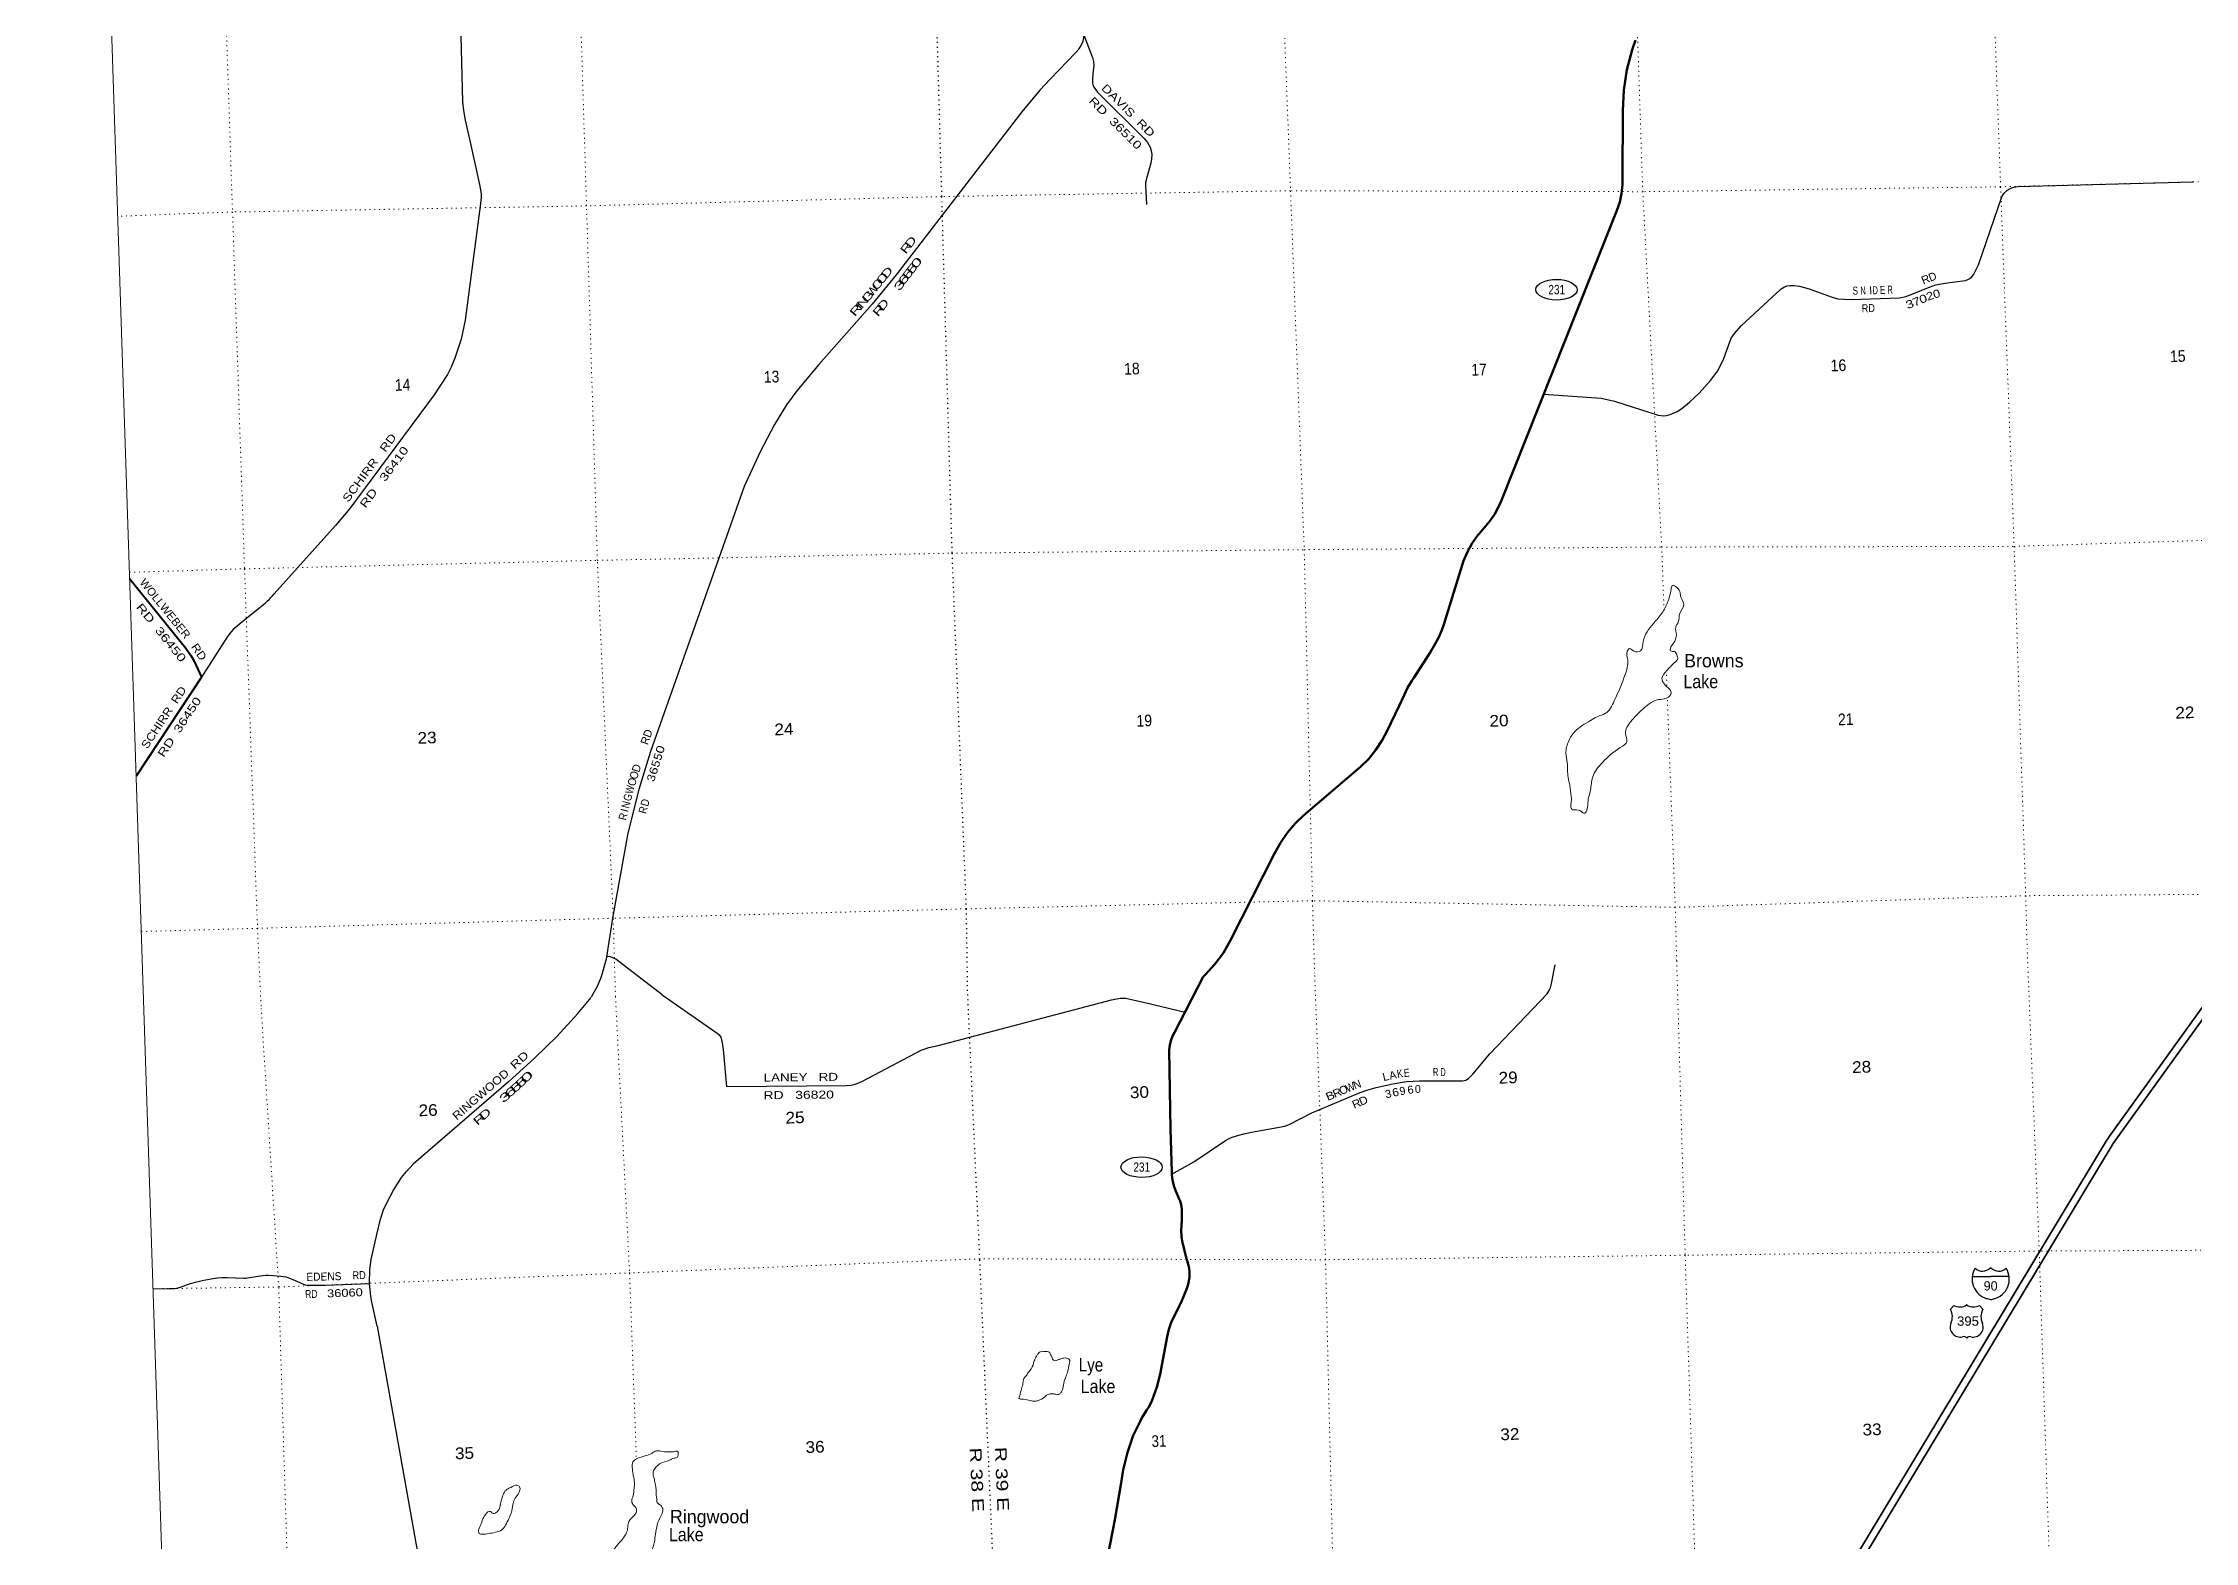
# Model space of a CAD drawing. Header units: feet. Extents: x 745759 to 1002271, y -170898 to 32007.
# Drawn here: x 745759 to 778032, y -41459 to -18984 of the extents above; entities that cross this region are included whole.
import ezdxf
from ezdxf.enums import TextEntityAlignment as Align

# ---------------------------------------------------------------- set-up
doc = ezdxf.new("R2010")
doc.units = ezdxf.units.FT
doc.header["$LTSCALE"] = 48
doc.linetypes.add('DOTTED', pattern=[1.5, 0.3, -1.2])
for name, color, linetype, lineweight in [('15', 7, 'Continuous', 25), ('16', 7, 'Continuous', 25), ('17', 7, 'Continuous', 25), ('18', 7, 'Continuous', 35), ('23', 7, 'Continuous', 70), ('26', 7, 'Continuous', 40), ('29', 7, 'Continuous', 25), ('39', 7, 'Continuous', 13), ('4', 7, 'Continuous', 13), ('6', 7, 'DOTTED', 25), ('7', 7, 'DOTTED', 13)]:
    doc.layers.add(name, color=color, linetype=linetype, lineweight=lineweight)
for name, color, linetype in [('27', 7, 'Continuous'), ('30', 7, 'Continuous'), ('41', 7, 'Continuous')]:
    doc.layers.add(name, color=color, linetype=linetype)

msp = doc.modelspace()

# ---------------------------------------------------------------- linework, layer by layer
at = {"layer": '15'}
for p, q in [((774964.91, -37350.1), (774967.81, -37347.19)), ((774970.98, -37349.57), (774967.55, -37347.19)), ((774692.2, -37481.57), (774968.61, -37481.57)), ((774968.61, -37827.15), (774904.72, -37809.19)), ((774968.08, -37827.41), (775031.71, -37808.67))]:
    msp.add_line(p, q, dxfattribs=at)
msp.add_lwpolyline([(775243.97, -37481.57), (774968.08, -37481.57), (774968.61, -37481.57)], dxfattribs=at)
for centre, radius, start, end in [((774994.83, -37516.67), 306.13, 148.44436, 254.43378), ((774846.23, -37234.07), 165.66, 227.34248, 315.8117), ((775089.92, -37234.07), 165.66, 224.18831, 312.69403), ((774941.32, -37516.67), 306.13, 283.08087, 31.62484)]:
    msp.add_arc(centre, radius, start, end, dxfattribs=at)
at = {"layer": '16'}
for p, q in [((774364.94, -37970.35), (774416.25, -37911.59)), ((774608.01, -37905.62), (774607.73, -37905.82)), ((774800.1, -37911.5), (774851.49, -37970.35))]:
    msp.add_line(p, q, dxfattribs=at)
for centre, radius, start, end in [((774171.96, -38080.98), 222.05, 332.97043, 29.75871), ((774507.33, -37753.93), 182.07, 239.97227, 303.45418), ((774709.11, -37754.43), 181.52, 236.33975, 300.08743), ((774709.1, -37753.93), 182.07, 236.54582, 236.59441), ((775044.46, -38080.98), 222.05, 150.24129, 207.02957), ((774511.15, -38235.88), 151.42, 159.09177, 283.81923), ((774705.27, -38235.88), 151.42, 256.18077, 20.90823)]:
    msp.add_arc(centre, radius, start, end, dxfattribs=at)
for centre, major_axis, start_param, end_param in [((774566.49, -38434.7), (-19.56, 51.67), 4.95877769, 6.28318531), ((774649.94, -38434.7), (19.56, 51.67), 0, 1.32637542)]:
    msp.add_ellipse(centre, major_axis=major_axis, ratio=0.929097, start_param=start_param, end_param=end_param, dxfattribs=at)
at = {"layer": '17'}
for centre, major_axis in [((768456.78, -22682.86), (-309.24, 1)), ((762234.18, -35839.96), (309.24, -1))]:
    msp.add_ellipse(centre, major_axis=major_axis, ratio=0.500121, dxfattribs=at)
at = {"layer": '18'}
for points in [[(770761.5, -45281.4), (771036.33, -44847.11), (771051.78, -44822.11), (771068.12, -44797.11), (776716, -35425.76), (776723.32, -35413.61), (776750.58, -35375.76), (778166.41, -33409.82), (778419.83, -33131.97)], [(770850.37, -45345.08), (770917.58, -45242.77), (771126.72, -44904.35), (771143.48, -44879.35), (771158.55, -44854.35), (776804.05, -35486.95), (776813.2, -35471.77), (776838.27, -35436.95), (778228.04, -33507.2), (778249.05, -33478.03), (778268.18, -33457.2), (778425.16, -33286.81)]]:
    msp.add_lwpolyline(points, dxfattribs=at)
at = {"layer": '23'}
for points in [[(763159.8, -32985.54), (763188.89, -32958.29), (763333.79, -32798.17), (763461.17, -32623.78), (763569.61, -32437.04), (764229.72, -31138.48), (764317.56, -30976.13), (764421.88, -30823.85), (764541.56, -30683.31), (764663.06, -30566.6), (765519.63, -29837.01), (765641.1, -29715.56), (765749.21, -29582.08), (765842.78, -29438.04), (765910.93, -29306.69), (766098.34, -28924.1), (766171.5, -28763.93), (766222.39, -28652.71), (766284.62, -28547.42), (766316.48, -28501.84), (766561.52, -28124.19), (766635.7, -27994.62), (766692.85, -27892.79), (766739.05, -27785.56), (766766.59, -27700.9), (767060.73, -26750.25), (767119.61, -26614.24), (767192.39, -26485.14), (767278.26, -26364.34), (767291.66, -26347.7), (767450.75, -26158.25), (767525.75, -26052.32), (767589.27, -25939.14), (767627.51, -25853.83), (769362.76, -21496.54), (769404.25, -21370.78), (769432.36, -21241.37), (769446.79, -21109.74), (769448.65, -21016.36), (769449.39, -20000.78), (769464.83, -19690.6), (769512.61, -19383.74), (769592.2, -19083.56), (769641.89, -18941.67)], [(762776.44, -36267.46), (762745.83, -36201.04), (762718.3, -36118.43), (762698.16, -36028.38), (762689.98, -35957.7), (762687.57, -35936.9), (762686.6, -35907.7), (762665.45, -35270.16), (762647.92, -34087.4), (762651.54, -34041.87), (762661.55, -33984.49), (762677.51, -33928.47), (762699.23, -33874.43), (762726.49, -33822.95), (763159.8, -32985.54)], [(761730.54, -41643.77), (761831.64, -41127.31), (761929.68, -40574.01), (761958.24, -40377.43), (762020.66, -40117.29), (762109.93, -39865.1), (762212.13, -39650.77), (762232.99, -39607.02), (762236.95, -39600.77), (762314.73, -39477.99), (762345.69, -39429.11), (762346.21, -39427.99), (762390.57, -39332.19), (762466.1, -39125.05), (762513.32, -38936.15), (762521.16, -38904.78), (762524.57, -38886.15), (762616.39, -38384.09), (762642.04, -38274.32), (762679.27, -38167.03), (762727.5, -38064.23), (762796.55, -37927.49), (762815.07, -37890.81), (762820.74, -37877.49), (762914.49, -37657.39), (762928.93, -37612.65), (762943.21, -37549.4), (762950.8, -37484.99), (762951.61, -37420.15), (762945.64, -37355.57), (762932.96, -37291.98), (762913.69, -37230.06), (762877.36, -37095.1), (762870.63, -37070.1), (762865.93, -37045.1), (762847.45, -36975.58), (762832.58, -36880.48), (762827.73, -36784.35), (762831.6, -36713.24), (762832.96, -36688.24), (762835.51, -36663.24), (762839.2, -36494.53), (762838.55, -36475.99), (762833.42, -36428.4), (762823.33, -36381.61), (762808.42, -36336.13), (762800.04, -36317.46), (762788.83, -36292.46), (762776.44, -36267.46)]]:
    msp.add_lwpolyline(points, dxfattribs=at)
at = {"layer": '26'}
msp.add_line((748136.13, -28492.58), (747155.67, -29974.97), dxfattribs=at)
msp.add_lwpolyline([(747057.82, -27011.93), (747900.66, -28055.82), (747975.75, -28165.28), (748023.51, -28252.89), (748136.13, -28492.58)], dxfattribs=at)
at = {"layer": '29'}
for p, q in [((761243.88, -19132.75), (760867.81, -19519.19)), ((762270.84, -20413.3), (761571.97, -19719.66)), ((760435.81, -20014.06), (758552.12, -22461.81)), ((775374.44, -21133.82), (778004, -21066.78)), ((752317.75, -21389.84), (752092.09, -23141.64)), ((758552.12, -22461.81), (758194.68, -22902.07)), ((758194.68, -22902.07), (757395.09, -23806.37)), ((751626.9, -24261.04), (750362.66, -25961.32)), ((768267.06, -24247.9), (769128.09, -24311.19)), ((756272.33, -25631.98), (754871.5, -29604.85)), ((750362.66, -25961.32), (750146.63, -26215.89)), ((750146.63, -26215.89), (749227.23, -27245.34)), ((752738, -34562.05), (751312, -35797.05)), ((750770, -38222.05), (752092, -45639.05))]:
    msp.add_line(p, q, dxfattribs=at)
for points in [[(752004.98, -18075.69), (752010.92, -18283.67), (752052.2, -19865.53)], [(761243.88, -19132.75), (761292.57, -19076.81), (761323.21, -19028.91), (761355.77, -18956.09), (761374.92, -18877.52), (761374.92, -18823.87), (761369.17, -18781.71), (761345.2, -18683.52)], [(761374.92, -18877.52), (761454.39, -19085.45), (761496.52, -19202.34), (761511.84, -19259.83), (761515.67, -19323.06), (761504.18, -19445.7), (761498.44, -19524.27), (761498.44, -19587.51), (761508.01, -19625.83), (761530.99, -19667.99), (761571.97, -19719.66)], [(760867.81, -19519.19), (760709.53, -19692.93), (760435.81, -20014.06)], [(752052.2, -19865.53), (752063.47, -19997.61), (752087.55, -20141.36)], [(752087.55, -20141.36), (752152.74, -20426.23), (752304.22, -21107.76)], [(762270.84, -20413.3), (762322.84, -20475.7), (762363.05, -20546.61), (762380.29, -20600.26), (762386.98, -20652.96), (762382.2, -20720.99), (762371.66, -20783.26), (762318.04, -20982.56), (762294.11, -21077.41), (762291.23, -21120.53), (762310.38, -21404.13)], [(752304.22, -21107.76), (752326.06, -21214.71), (752330.27, -21256.78), (752328.17, -21294.65), (752317.75, -21389.84)], [(769128.09, -24311.19), (769327.74, -24352.96), (769983.68, -24563.34), (770024.68, -24570.7), (770057.27, -24573.85), (770100.37, -24570.7), (770160.28, -24554.92), (770267.51, -24506.53), (770336.88, -24462.35), (770451.47, -24368.74), (770597.58, -24235.14), (770766.82, -24044.75), (770875.09, -23898.53), (770967.6, -23713.4), (771076.92, -23410.45), (771124.23, -23337.87), (771228.29, -23225.31), (771825.37, -22669.91), (771874.78, -22637.3), (771916.83, -22624.68), (771958.88, -22620.47), (772018.79, -22619.42), (772101.84, -22628.89), (772245.85, -22669.91), (772573.82, -22787.72), (772677.89, -22818.23), (772876.56, -22829.8), (773599.78, -22804.55), (773697.55, -22782.46), (773776.38, -22754.06), (774087.53, -22627.83), (774143.26, -22609.95), (774280.95, -22585.76), (774592.1, -22543.68), (774625.24, -22531.59), (774656.24, -22513.18), (774687.26, -22488.46), (774709.84, -22459.53), (774785.52, -22308.05), (775136.83, -21291.1)], [(775136.83, -21291.1), (775167.67, -21237.73), (775188.69, -21214.59), (775211.82, -21193.55), (775239.15, -21176.72), (775287.51, -21155.68), (775316.94, -21145.16), (775374.44, -21133.82)], [(752092.09, -23141.64), (752027.53, -23425.78), (751977.07, -23589.87), (751937.12, -23709.79), (751880.36, -23846.53), (751825.7, -23951.72), (751626.9, -24261.04)], [(757395.09, -23806.37), (757065.36, -24198.07), (756910.25, -24410.77), (756728.33, -24703.96), (756515.77, -25112.12), (756272.33, -25631.98)], [(748700.25, -27705.16), (748611.76, -27778.6), (748551.44, -27846.63), (748498.24, -27924.82)], [(749008.99, -27454.17), (748866.91, -27568.29), (748700.25, -27705.16)], [(748498.24, -27924.82), (748436.12, -28022.58), (748136.13, -28492.58)], [(754871.5, -29604.85), (754692.73, -30174.89), (754527.95, -30831.45)], [(754527.95, -30831.45), (754298.47, -32108), (754202.82, -32720.53)], [(754202.82, -32720.53), (754131.64, -32986.05), (754074.19, -33120.19), (753981.66, -33292.59)], [(755043.08, -33257.84), (754347.89, -32720.02), (754269.38, -32687.45), (754209.21, -32679.6)], [(762687.84, -35944.92), (763018.98, -35757.64), (763494.24, -35439.33), (763549.45, -35407.81), (763592.66, -35391.33), (763693.49, -35358.39), (763767.57, -35339.86), (763883.48, -35312.61), (764381.25, -35223.33), (764422.99, -35210.14), (764457.97, -35195.72), (764785.39, -35025.31), (765511.13, -34719.79), (765610.35, -34685.08), (765752.33, -34645.96), (766003.04, -34590.42), (766207.11, -34557.42), (766307.94, -34549.18), (766400.07, -34546.09), (767048.86, -34542.77), (767097.1, -34534.77), (767136.2, -34512.12), (767203.53, -34442.88), (767457.92, -34142.7), (768315.33, -33241.67), (768348.25, -33190.19), (768368.83, -33149.01), (768378.34, -33109.88), (768438.99, -32806.88)], [(752738, -34562.05), (753129.49, -34203.18), (753466.39, -33878.45), (753778.64, -33537.28), (753981.11, -33293.26)], [(755043.08, -33257.84), (755869.79, -33830.52), (755896.88, -33854.19), (755923.29, -33892.29), (755941.31, -33945), (755961.43, -34077.28), (756008.82, -34632.12), (757807.65, -34612.71), (757877.15, -34608.87), (757936.82, -34594.46), (757994.44, -34575.93), (758050.72, -34551.18), (758928.48, -34087.38), (759043.91, -34044.67), (759185.08, -34013.13), (761784.04, -33329.64), (761912.47, -33307.51), (761994.66, -33307.93), (762064.75, -33319.87), (762283.73, -33371.44), (762886.49, -33513.73)], [(750655.76, -37581.76), (750662.33, -37372.35), (750680.82, -37224.38), (750762.99, -36850.32), (750822.56, -36619.1), (750865.71, -36480.38), (750919.11, -36362.2), (751013.62, -36184.42), (751134.81, -35995.33), (751210.82, -35902.85), (751312, -35797.05)], [(747409.56, -37662.92), (747653.04, -37660.52), (747728.67, -37657.43), (747758.51, -37653.31), (747784.74, -37648.17), (747833.62, -37631.69), (747912.32, -37602.87), (747969.43, -37583.3), (748046.6, -37561.68), (748146.91, -37536.98), (748306.4, -37508.14), (748373.27, -37499.91), (748440.16, -37494.76), (748521.43, -37495.79), (748768.36, -37504.03), (748801.81, -37501.96), (748858.91, -37495.79), (749052.34, -37462.85), (749099.16, -37457.69), (749134.14, -37456.66), (749216.96, -37462.85), (749326.55, -37472.11), (749398.05, -37483.44), (749432.01, -37492.7), (749456.19, -37501.96), (749505.05, -37524.62), (749665.56, -37594.63), (749684.09, -37601.83), (749715.98, -37606.98), (749797.26, -37611.1), (749994.81, -37606.99), (750655.76, -37581.76)], [(750770, -38222.05), (750689.04, -37865.61), (750674.66, -37772.09), (750655.76, -37581.76)]]:
    msp.add_lwpolyline(points, dxfattribs=at)
msp.add_arc((747180.3, -25324.62), 2806.97, 310.65348, 316.82203, dxfattribs=at)
at = {"layer": '39'}
for points in [[(768678.38, -30284.1), (768654.44, -30113.7), (768620.33, -29881.21), (768618.68, -29774.49), (768597.72, -29632.19), (768639.71, -29449.41), (768727.47, -29311.35), (768966.95, -29141.79), (769067.58, -29085.88), (769188.56, -29037.32), (769322.86, -28849.28), (769486.2, -28452.73), (769525.08, -28237.82), (769518.52, -28105.09), (769551.28, -28063.65), (769616.92, -28101.63), (769715.32, -28098.18), (769758.76, -27957.65), (769910.38, -27688.43), (770037.68, -27530.86), (770122.6, -27368.73), (770174.22, -27173.52), (770192.51, -27120.5), (770261.82, -27148.28), (770310.84, -27229.16), (770318.73, -27283.28), (770364.83, -27396.49), (770305.33, -27537.59), (770283.57, -27665.27), (770246.09, -27745.15), (770253.9, -27855.68), (770212.06, -27984.06), (770164.41, -28060.27), (770163.57, -28094.55), (770202.21, -28107.3), (770224.3, -28106.52), (770262.31, -28159.58), (770276.15, -28211.47), (770222.13, -28277.84), (770111.53, -28394.53), (770037.14, -28511.97), (770074.24, -28597.3), (770145.01, -28667.34), (770174.85, -28716.66), (770154.69, -28773.77), (769967.78, -28834.72), (769745.4, -28975.48), (769572.67, -29156.81), (769492.45, -29338.92), (769512.52, -29455.06), (769413.21, -29549.2), (769145.32, -29770.12), (768998.21, -29994.87), (768966.54, -30185.35), (768926.76, -30374.1), (768906.94, -30499.7), (768875.91, -30533.02), (768830.77, -30506.4), (768727.38, -30481.82), (768684.79, -30471.23), (768673.79, -30443.41), (768675.73, -30382.91), (768679.76, -30324.34), (768678.38, -30284.1)], [(760399.82, -39294.12), (760407.13, -39269.71), (760434.02, -39160.04), (760455.66, -39076.73), (760469.74, -39009.78), (760502.77, -38970.47), (760535.37, -38917.07), (760580.04, -38863.3), (760624.78, -38745.02), (760658.85, -38673.43), (760681.88, -38636.44), (760731.18, -38602.69), (760795.64, -38604.76), (760838.05, -38609.52), (760869.3, -38644.86), (760891.05, -38698.62), (760912.19, -38732.25), (760942.65, -38741.4), (760992.49, -38725.77), (761036.31, -38710.33), (761106.5, -38702.15), (761155.85, -38736.93), (761151.15, -38781.42), (761124.87, -38911.24), (761093.12, -38992.83), (761062.4, -39108.67), (761031.25, -39210.41), (761002, -39241.54), (760931.56, -39241.66), (760879.1, -39237.21), (760819.21, -39253.14), (760777.95, -39286.65), (760684.91, -39337.86), (760636.95, -39349.4), (760568.22, -39339.39), (760460.99, -39320.48), (760406.4, -39312.06), (760385.86, -39298.58)], [(755285.89, -40161.24), (755274.56, -40185.77), (755220.75, -40203.54), (755153.24, -40233.81), (755013.88, -40284.41), (754978.48, -40311.7), (754908.95, -40408.56), (754921.61, -40494.85), (754940.43, -40584.99), (754953.09, -40671.29), (754953.57, -40753.92), (754963.19, -40806.04), (754971.16, -40870.3), (755000.1, -40895.63), (755054.32, -40958.49), (755023.54, -41072.31), (754971.06, -41200.9), (754943.14, -41342.86), (754928.38, -41454.18), (754880.71, -41608.83), (754848.59, -41678.35), (754804.1, -41804.68), (754764.73, -41900.62), (754746.33, -41891.1), (754731.65, -41871.39), (754699.78, -41882.44), (754672.59, -41982.04), (754637.42, -42083.9), (754615.6, -42161.17), (754589.82, -42240.57), (754579.21, -42289.27), (754597.9, -42375.39), (754609.9, -42439.53), (754599.96, -42510.38), (754588.93, -42544.99), (754583.26, -42557.26), (754572.17, -42523.32), (754564.2, -42459.06), (754532.89, -42421.71), (754479.27, -42378.99), (754430.29, -42356.29), (754365.29, -42269.57), (754360.36, -42172.96), (754379.81, -42083.68), (754390.36, -41966.44), (754376.18, -41896.31), (754338.1, -41834.98), (754285.59, -41761.99), (754279.2, -41683.57), (754335.58, -41550.83), (754415.22, -41455.68), (754479.21, -41375.11), (754519.07, -41295.28), (754530.84, -41218.32), (754548.82, -41147.22), (754630.6, -41056.04), (754657.29, -41006.85), (754649.38, -40944.6), (754605.7, -40897.55), (754587.85, -40839.63), (754609.8, -40766.39), (754622.55, -40655.13), (754627.24, -40610.64), (754622.32, -40514.03), (754608.19, -40445.92), (754594.98, -40341.5), (754606.57, -40258.5), (754645.69, -40221.03), (754711.25, -40192.83), (754789, -40168.29), (754888.51, -40130.99), (754959.8, -40092.54), (755048.7, -40103.95), (755165.56, -40108.46), (755231.85, -40104.42), (755275.97, -40099.05), (755284.5, -40114.92), (755283.7, -40155.26), (755281.93, -40163.38)], [(752538.68, -41026.93), (752568.3, -41007.89), (752615.77, -40913.72), (752637.11, -40820.34), (752670.57, -40728.61), (752719.08, -40668.68), (752776.6, -40640.72), (752866.23, -40609.77), (752905.17, -40632.78), (752882.3, -40742.33), (752828.37, -40822.59), (752806.73, -40905.89), (752783.87, -41015.44), (752746.45, -41109.31), (752695.01, -41205.62), (752640.89, -41279.83), (752545.35, -41314.99), (752439.27, -41334.35), (752344.95, -41343.26), (752300.35, -41332.52), (752296.33, -41266.12), (752330.16, -41186.48), (752367.4, -41086.57), (752396.41, -41047.39), (752429.44, -41008.08), (752467.52, -41002.89), (752492.19, -41020.28), (752510.65, -41031.82), (752544.72, -41026.75)]]:
    msp.add_spline(points, degree=3, dxfattribs=at)
at = {"layer": '4'}
msp.add_lwpolyline([(745759.19, 12310.89), (776820.48, 13358.05), (807880.31, 14447.96), (838938.61, 15580.58), (869995.32, 16755.93), (901050.39, 17973.99), (932103.74, 19234.78), (963155.34, 20538.27), (994205.12, 21881.75), (1002271.19, -161246.56), (970969.51, -162603.69), (939665.99, -163917.76), (908360.69, -165188.77), (877053.68, -166416.71), (845745, -167601.59), (814434.73, -168743.41), (783122.91, -169842.15), (751809.62, -170897.82)], close=True, dxfattribs=at)
msp.add_lwpolyline([(745759.19, 12310.89), (776820.48, 13358.05), (807880.31, 14447.96), (838938.61, 15580.58), (869995.32, 16755.93), (901050.39, 17973.99), (932103.74, 19234.78), (963155.34, 20538.27), (994205.12, 21881.75), (1002271.19, -161246.56), (970969.51, -162603.69), (939665.99, -163917.76), (908360.69, -165188.77), (877053.68, -166416.71), (845745, -167601.59), (814434.73, -168743.41), (783122.91, -169842.15), (751809.62, -170897.82)], close=True, dxfattribs=at)
at = {"layer": '6'}
for points in [[(758194.18, 12724.98), (758271.07, 10482.35), (758437.47, 5218.07), (758618.35, -57.79), (758739.88, -5303.49), (758922.7, -10577.27), (759082.58, -15944.52), (759233.53, -21285.89), (759388.71, -26633.16), (759601.71, -31966.31), (759620.39, -33105.43)], [(760836.05, -69529.92), (760629.83, -64222.46), (760487.36, -58826.39), (760364.99, -53429.71), (760249.02, -48044.92), (760045.8, -42636.59), (759808.22, -37223.25), (759620.39, -33105.43)]]:
    msp.add_lwpolyline(points, dxfattribs=at)
at = {"layer": '7'}
for p, q in [((770112.06, -28617.91), (770104.3, -28411.61)), ((754344.04, -33282.89), (754555.94, -37431.94)), ((754555.94, -37431.94), (754657.01, -40204.58))]:
    msp.add_line(p, q, dxfattribs=at)
for points in [[(774306.53, 13271.71), (774341.4, 11148.74), (774648.65, 5822.92), (774681.62, 382.92), (774806.99, -4895.08), (774836.42, -10210.5), (774923.15, -15731.41), (775116.61, -21139.79), (775319.56, -26531.72), (775493.1, -31769.55), (775515.7, -32568.27)], [(770069.45, -27485.55), (770033.93, -26541.83), (769750.71, -21213.16), (769567.09, -15798.39), (769399.53, -10324.64), (769425.92, -5053.6), (769219.16, 332.15), (769029.9, 5559.37), (768941.09, 10926.9), (768885.3, 13086.47)], [(747538.04, 12369.7), (747598.69, 10303.44), (747791.74, 4965.56), (747968.87, -376.91), (748105.14, -5700.67), (748208.38, -11057.82), (748421.26, -16211.68), (748601.17, -21517.79), (748780.58, -26868.23), (748975.43, -32258.43), (749030.77, -33460.41)], [(754344.04, -33282.89), (754310.52, -32107.57), (754072.25, -26741.06), (753910.14, -21426.27), (753744.3, -16119.66), (753578.72, -10879.53), (753416.14, -5550.65), (753306.04, -227.99), (753113.81, 5085.74), (752968.54, 10437.39), (752922.09, 12548.58)], [(764020.94, -7349.6), (764084.38, -10470.77), (764261.58, -15815.25), (764468.27, -21198.99), (764672.89, -26580.79), (764797.05, -31844.53), (764829.23, -32932.36)], [(809116.58, -20140.09), (807515.52, -20232.87), (802171.66, -20340.27), (796881.79, -20532.02), (791212.15, -20655.02), (785838.51, -20813.74), (780533.05, -20970.83), (778004, -21066.78)], [(778004, -21066.78), (775116.61, -21139.79), (769750.71, -21213.16), (764468.27, -21198.99), (759233.53, -21285.89), (753910.14, -21426.27), (748601.17, -21517.79), (746878.45, -21580.83)], [(747054.81, -26920.69), (748780.58, -26868.23), (754072.25, -26741.06), (759388.71, -26633.16), (764672.89, -26580.79), (770033.93, -26541.83), (775319.56, -26531.72), (778190.22, -26440.81)], [(770258.97, -32745.8), (770237.23, -31943.82), (770119.12, -28805.43)], [(778369.31, -31747.25), (775493.1, -31769.55), (770237.23, -31943.82), (764797.05, -31844.53), (759601.71, -31966.31), (754310.52, -32107.57), (748975.43, -32258.43), (747232.68, -32306.6)], [(776902.6, -74575.31), (776607.29, -69151.63), (776411.15, -63710.83), (776298.95, -58384.39), (776167.65, -53025.33), (775977.12, -47704.23), (775868.95, -42385.15), (775695.75, -37097.43), (775515.7, -32568.27)], [(770258.97, -32745.8), (770386.52, -37160.13), (770554, -42391.58), (770656.74, -47797.5), (770742.6, -53251.74), (770906.53, -58558.47), (771024.76, -63884.72), (771329.46, -69321.28), (771618.1, -74757.82)], [(766343.83, -74913.63), (766060.52, -69518.76), (765783.57, -64159.55), (765519.66, -58716.25), (765483.97, -53324.05), (765378.02, -47937.89), (765118.7, -42488.11), (764992.9, -37227.41), (764829.23, -32932.36)], [(749790.81, -59224.86), (749665.45, -53862.53), (749549.77, -48475.29), (749462.42, -43058.31), (749293.24, -37636.35), (749030.77, -33460.41)], [(778553.86, -37084.25), (775695.75, -37097.43), (770386.52, -37160.13), (764992.9, -37227.41), (759807.94, -37214.25), (754564.53, -37424.73), (749293.24, -37636.35), (747409.56, -37662.92)]]:
    msp.add_lwpolyline(points, dxfattribs=at)

# ---------------------------------------------------------------- texts
at = {"layer": '15'}
msp.add_text('90', height=140, dxfattribs=at).set_placement((774967.53, -37689.68), align=Align.CENTER)
at = {"layer": '16', "width": 1.05}
msp.add_text('395', height=140, dxfattribs=at).set_placement((774627.82, -38217.39), align=Align.CENTER)
at = {"layer": '17', "width": 0.8}
for p in [(768459.68, -22751.17), (762236.89, -35908.27)]:
    msp.add_text('231', height=140, dxfattribs=at).set_placement(p, align=Align.CENTER)
at = {"layer": '27'}
for s, rotation, width, p in [('WOLLWEBER', 308.918, 1.05, (747200.17, -27075.43)), ('RD  36450', 308.918, 1.4, (747147.84, -27444.33)), ('RD', 304.45, 1.15, (747973.32, -28037.99)), ('SCHIRR  RD', 56.519, 1.15, (747322.87, -29578.11)), ('RD  36450', 56.519, 1.35, (747568.89, -29704.96))]:
    msp.add_text(s, height=120, rotation=rotation, dxfattribs=dict(at, width=width)).set_placement(p)
at = {"layer": '30'}
for s, rotation, width, p in [('DAVIS  RD', 315.215, 1.3, (761621.28, -19669.98)), ('RD  36510', 315.215, 1.35, (761431.75, -19862.55)), ('RD', 2, 0.85, (773036.44, -23023.04)), ('SCHIRR   RD', 53.367, 1.25, (750336.07, -25879.77)), ('RD   36410', 53.367, 1.35, (750595.65, -25966.63)), ('RD', 42.511, 1.3, (752833.07, -34379.94)), ('RINGWOOD  ', 40.894, 1.15, (751962.67, -35140.93)), ('LANEY   RD', 0.618, 1.25, (756567.03, -34556.09)), ('RD   36820', 0.618, 1.3, (756565.52, -34821.27)), ('EDENS', 1.192, 0.95, (749709.94, -37544.74)), ('RD', 2.186, 0.85, (750403.21, -37522.49)), ('RD', 1.192, 0.8, (749690.75, -37802.88)), ('36060', 2.186, 1.2, (750021.32, -37793.85))]:
    msp.add_text(s, height=120, rotation=rotation, dxfattribs=dict(at, width=width)).set_placement(p)
for s, rotation, width, p in [('D', 52.42, 1.45, (758818.09, -22002.98)), ('R', 52.42, 1.45, (758748.94, -22090.57)), ('0', 52.42, 1.9, (758904.23, -22315.15)), ('W', 50.927, 1.2, (758245.95, -22729.95)), ('O', 50.927, 1.4, (758319.12, -22636.51)), ('O', 50.927, 1.4, (758388.43, -22552.38)), ('D', 50.927, 1.5, (758461.08, -22462.89)), ('3', 50.927, 1.85, (758649.5, -22651.56)), ('6', 50.927, 1.9, (758712.66, -22565.35)), ('5', 52.42, 1.8, (758776.51, -22480.88)), ('5', 52.42, 1.8, (758837.64, -22402.35)), ('R', 22.082, 1.05, (774013.98, -22582.19)), ('R', 48.517, 1.55, (757991.48, -23027.89)), ('I', 48.517, 1.3, (758041.87, -22973.17)), ('N', 48.517, 1.55, (758097.42, -22908.66)), ('G', 48.517, 1.45, (758172.53, -22821.43)), ('R', 48.517, 1.55, (758336.16, -23029.89)), ('D', 50.927, 1.5, (758402.35, -22944.92)), ('S', 2, 0.75, (772940.04, -22756.86)), ('N', 2, 0.7, (773056.11, -22755.15)), ('D', 2, 0.7, (773238.7, -22749.81)), ('E', 2, 0.75, (773349.27, -22745.88)), ('R', 2, 0.7, (773461.94, -22742.1)), ('3', 22.082, 1.3, (773777.33, -22953.84)), ('7', 22.082, 1.3, (773878.08, -22915.25)), ('0', 18.082, 1.3, (773973.57, -22876.57)), ('2', 18.964, 1.2, (774075.73, -22832.33)), ('0', 14.702, 1.2, (774171.05, -22802.37)), ('5', 72.588, 1.15, (755037.74, -29702.94)), ('0', 72.588, 1.3, (755071.82, -29594.25)), ('O', 72.588, 0.95, (754651.11, -30080.08)), ('O', 72.588, 0.95, (754681.62, -29979.68)), ('3', 72.588, 1.15, (754938.44, -30019.56)), ('6', 72.588, 1.25, (754971.97, -29912.66)), ('5', 72.588, 1.15, (755005.2, -29806.68)), ('G', 75.911, 0.85, (754586.91, -30308.97)), ('W', 75.911, 0.8, (754616.23, -30192.12)), ('D', 75.911, 0.9, (754845.58, -30387.06)), ('R', 75.911, 0.9, (754515.22, -30597.04)), ('N', 75.911, 0.9, (754559.31, -30418.95)), ('R', 75.911, 0.9, (754815.45, -30498.01)), ('5', 43.317, 2, (752972.01, -34608.32)), ('0', 43.317, 2.15, (753054.89, -34530.17)), ('L', 12.491, 1.05, (765908.38, -34540)), ('K', 10.186, 0.85, (766119.75, -34496.7)), ('E', 4.672, 0.8, (766214.13, -34484.86)), ('R', 0.293, 0.65, (766643.88, -34472.19)), ('D', 0.293, 0.65, (766754.99, -34473.86)), ('3', 40.024, 1.9, (752723.89, -34831.87)), ('6', 41.409, 2, (752808, -34756.59)), ('5', 41.409, 1.95, (752891.29, -34683.12)), ('B', 22.83, 1.2, (765085.67, -34822.95)), ('R', 22.83, 1.1, (765190.17, -34778.96)), ('W', 22.83, 0.9, (765386.64, -34695.77)), ('R', 22.83, 1.1, (765480.24, -34940.87)), ('D', 22.83, 1.1, (765583.41, -34896.48)), ('3', 12.491, 1.05, (765946.39, -34798.47)), ('6', 12.491, 1.1, (766055.76, -34774.23)), ('6', 9.186, 1.05, (766276.22, -34737.4)), ('R', 40.894, 1.55, (752340.25, -35163.3)), ('D', 40.894, 1.55, (752426.72, -35088.41))]:
    msp.add_text(s, height=120, rotation=rotation, dxfattribs=dict(at, width=width)).set_placement(p, align=Align.CENTER)
for s, rotation, p in [('D', 20.788, (774116.59, -22542.82)), ('I', 2, (773170.34, -22751.81)), ('D', 70.577, (754885.5, -29354.66)), ('R', 70.577, (754847.79, -29461.6)), ('D', 72.588, (754716.11, -29874.23)), ('I', 75.911, (754535.45, -30502.76)), ('N', 19.281, (765485.91, -34655.37)), ('A', 13.186, (766014.68, -34518.25)), ('O', 22.83, (765285.13, -34736.48)), ('9', 9.186, (766155.8, -34755.22)), ('0', 4.672, (766382.46, -34727.23))]:
    msp.add_text(s, height=120, rotation=rotation, dxfattribs=at).set_placement(p, align=Align.CENTER)
at = {"layer": '41'}
for s, p in [('Browns', (770370.42, -28345.16)), ('Ringwood', (755160.72, -41179.47))]:
    msp.add_text(s, height=200, dxfattribs=at).set_placement(p)
for s, width, p in [('Lake', 0.9, (770359.28, -28657.57)), ('Lye', 0.85, (761292, -38903.05)), ('Lake', 0.9, (761320, -39226.05)), ('Lake', 0.9, (755144.59, -41447.94))]:
    msp.add_text(s, height=200, dxfattribs=dict(at, width=width)).set_placement(p)
at = {"layer": '6', "width": 1.35}
for s, p in [('R 38 E', (759656.13, -40048.15)), ('R 39 E', (760031.76, -40037.92))]:
    msp.add_text(s, height=175, rotation=272.513, dxfattribs=at).set_placement(p)
at = {"layer": '7'}
for s, rotation, width, p in [('18', 2.009, 0.9, (761974.89, -23958.23)), ('17', 2.009, 0.9, (767181.4, -23972.34)), ('16', 2.009, 0.9, (772570.31, -23908.32)), ('15', 2.009, 0.9, (777659.63, -23770.33)), ('14', 2.009, 0.9, (751037.63, -24200.53)), ('13', 2.009, 0.9, (756570.68, -24078.81)), ('21', 2.009, 0.9, (772681.1, -29214.99)), ('22', 2.009, 1.1, (777740.09, -29114.85)), ('23', 2.009, 1.1, (751378.17, -29492.22)), ('24', 2.009, 1.1, (756730.31, -29365.28)), ('19', 2.009, 0.9, (762160.12, -29235.48)), ('20', 2.009, 1.1, (767454.2, -29237.15)), ('29', 1.742, 1.1, (767590.69, -34587.91)), ('28', 1.742, 1.1, (772892.34, -34428.14)), ('30', 1.742, 1.1, (762061.14, -34806.84)), ('26', 1.742, 1.1, (751393.67, -35076.71)), ('25', 1.742, 1.1, (756895.82, -35186.73)), ('33', 1.742, 1.1, (773049.01, -39863.53)), ('36', 1.742, 1.1, (757196.8, -40125.74)), ('31', 1.742, 0.85, (762386.66, -40036.52)), ('32', 1.742, 1.1, (767617.07, -39934.13)), ('35', 1.742, 1.1, (751939.75, -40219.56))]:
    msp.add_text(s, height=175, rotation=rotation, dxfattribs=dict(at, width=width)).set_placement(p)

doc.saveas('drawing.dxf')
